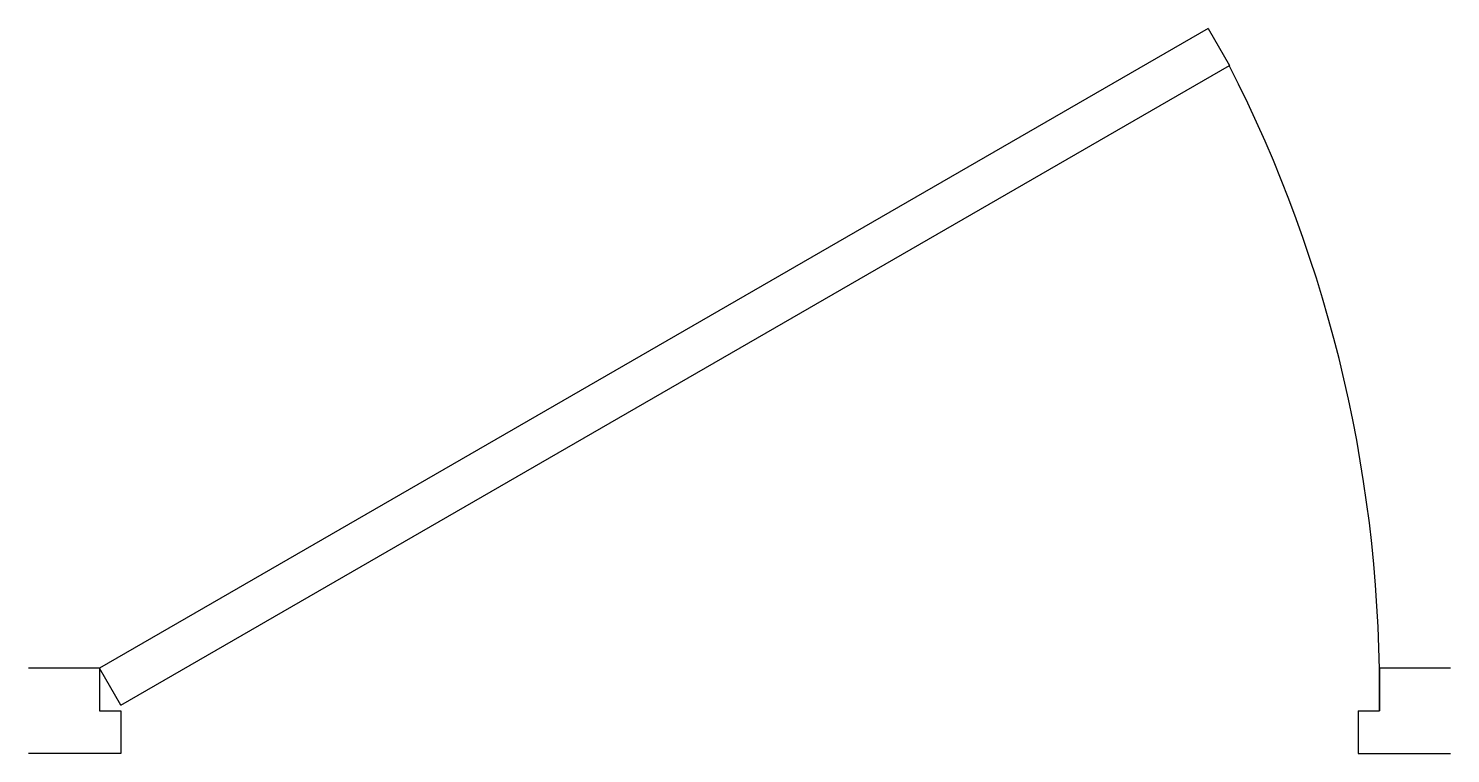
# Model space of a CAD drawing. Header units: inches. Extents: x 6728 to 7728, y 6468 to 6978.
import ezdxf

# ---------------------------------------------------------------- set-up
doc = ezdxf.new("R2010")
doc.units = ezdxf.units.IN
doc.header["$MEASUREMENT"] = 0

msp = doc.modelspace()

# ---------------------------------------------------------------- linework, layer by layer
for p, q in [((7557.7, 6977.7), (6778.2, 6527.7)), ((7557.7, 6977.7), (7572.7, 6951.7)), ((6793.2, 6501.7), (7572.7, 6951.7)), ((6778.2, 6527.7), (6728.2, 6527.7)), ((6793.2, 6501.7), (6778.2, 6527.7)), ((6778.2, 6527.7), (6778.2, 6497.7)), ((7678.2, 6527.7), (7678.2, 6497.7)), ((7728.2, 6527.7), (7678.2, 6527.7)), ((6778.2, 6497.7), (6793.2, 6497.7)), ((6793.2, 6497.7), (6793.2, 6467.7)), ((7663.2, 6497.7), (7678.2, 6497.7)), ((7663.2, 6497.7), (7663.2, 6467.7)), ((6793.2, 6467.7), (6728.2, 6467.7)), ((7663.2, 6467.7), (7728.2, 6467.7))]:
    msp.add_line(p, q)
msp.add_arc((6713.7, 6512.7), 964.6, 359.109, 27.0727)

doc.saveas('drawing.dxf')
